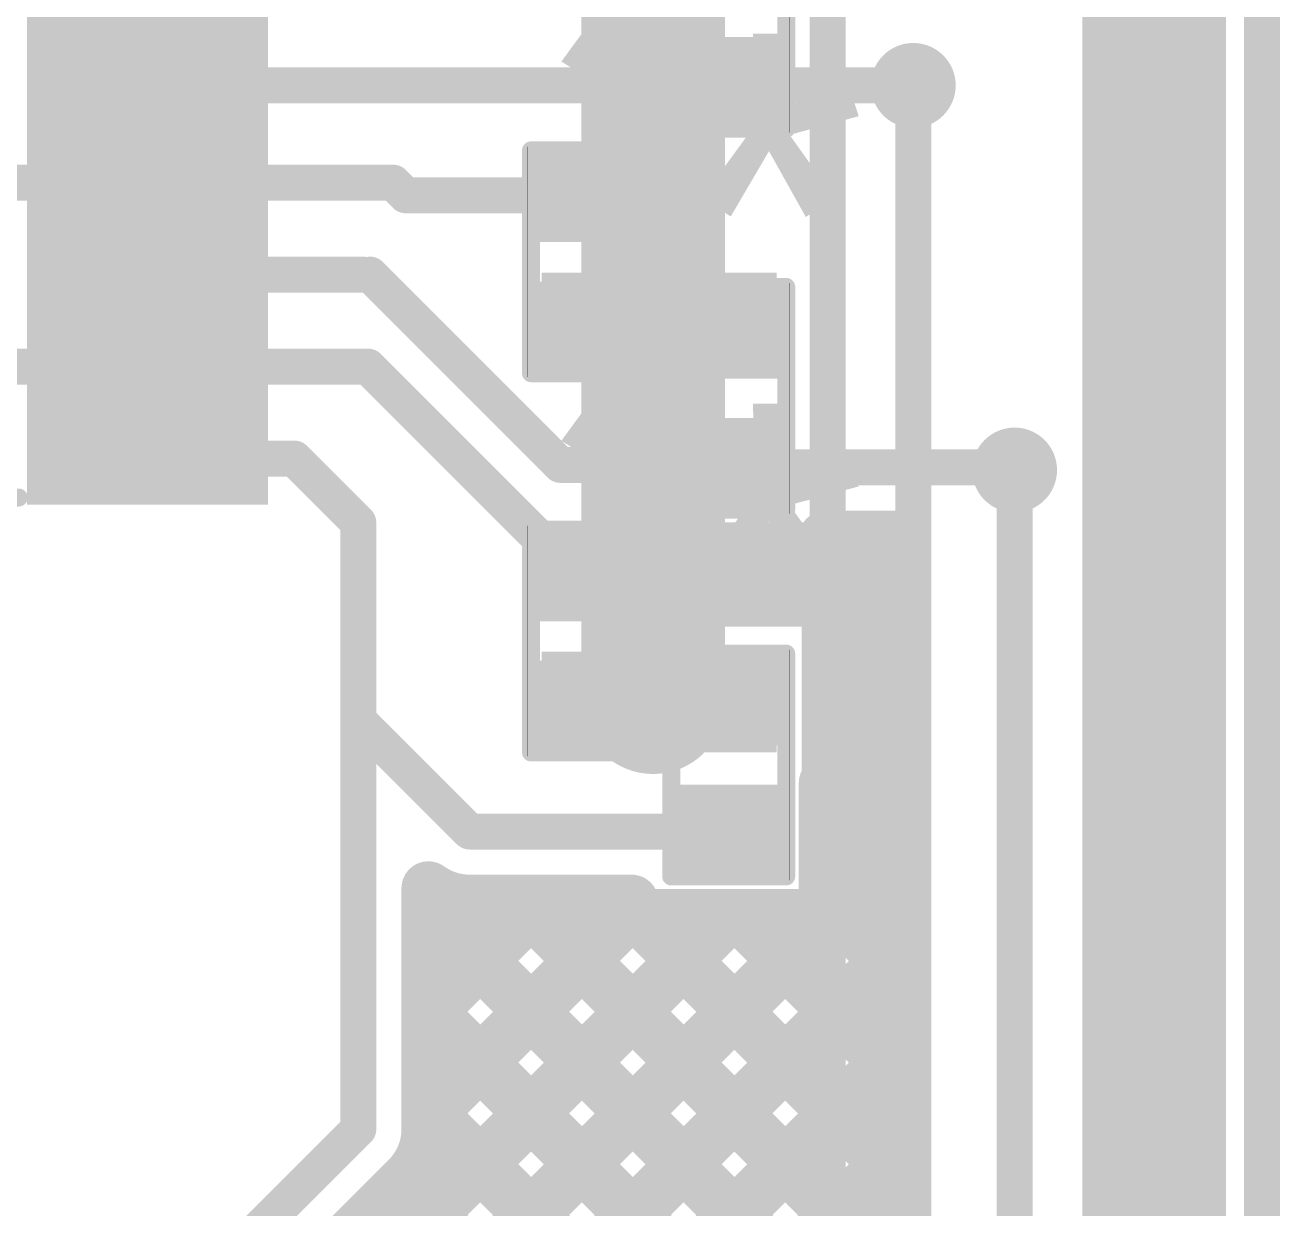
# Model space of a CAD drawing. Header units: millimetres. Extents: x -0.27 to 3.22, y -0.27 to 1.91.
# Drawn here: x 2.8709 to 3.22, y 0.2407 to 0.5698 of the extents above; entities that cross this region are included whole.
import ezdxf

# ---------------------------------------------------------------- set-up
doc = ezdxf.new("R2010")
doc.units = ezdxf.units.MM
doc.header["$MEASUREMENT"] = 0
for name, color, linetype in [('BottomLayer', 5, 'Continuous'), ('Mechanical2', 216, 'Continuous'), ('TopLayer', 1, 'Continuous'), ('TopOverlay', 2, 'Continuous'), ('TopPaste', 8, 'Continuous'), ('TopSolder', 216, 'Continuous'), ('ViaHoleLayer', 16, 'Continuous')]:
    doc.layers.add(name, color=color, linetype=linetype)
doc.styles.add('Arial', font='arial.ttf', dxfattribs={"height": 0.2})

# ---------------------------------------------------------------- blocks, each defined once
blk = doc.blocks.new('24_TSSOP_13')
at = {"layer": 'TopLayer'}
for points in [[(-0.14370075, 0.14960635), (-0.08464565, 0.14960635), (-0.08464565, 0.13188985), (-0.14370075, 0.13188985)], [(0.08464565, 0.14960635), (0.14370075, 0.14960635), (0.14370075, 0.13188985), (0.08464565, 0.13188985)], [(-0.14370075, 0.12401575), (-0.08464565, 0.12401575), (-0.08464565, 0.10629925), (-0.14370075, 0.10629925)], [(0.08464565, 0.12401575), (0.14370075, 0.12401575), (0.14370075, 0.10629925), (0.08464565, 0.10629925)], [(-0.14370075, 0.09842525), (-0.08464565, 0.09842525), (-0.08464565, 0.08070875), (-0.14370075, 0.08070875)], [(0.08464565, 0.09842525), (0.14370075, 0.09842525), (0.14370075, 0.08070875), (0.08464565, 0.08070875)], [(-0.14370075, 0.07283465), (-0.08464565, 0.07283465), (-0.08464565, 0.05511815), (-0.14370075, 0.05511815)], [(0.08464565, 0.07283465), (0.14370075, 0.07283465), (0.14370075, 0.05511815), (0.08464565, 0.05511815)], [(-0.14370075, 0.04724415), (-0.08464565, 0.04724415), (-0.08464565, 0.02952765), (-0.14370075, 0.02952765)], [(0.08464565, 0.04724415), (0.14370075, 0.04724415), (0.14370075, 0.02952765), (0.08464565, 0.02952765)], [(-0.14370075, 0.02165355), (-0.08464565, 0.02165355), (-0.08464565, 0.00393705), (-0.14370075, 0.00393705)], [(0.08464565, 0.02165355), (0.14370075, 0.02165355), (0.14370075, 0.00393705), (0.08464565, 0.00393705)], [(-0.14370075, -0.00393695), (-0.08464565, -0.00393695), (-0.08464565, -0.02165345), (-0.14370075, -0.02165345)], [(0.08464565, -0.00393695), (0.14370075, -0.00393695), (0.14370075, -0.02165345), (0.08464565, -0.02165345)], [(-0.14370075, -0.02952755), (-0.08464565, -0.02952755), (-0.08464565, -0.04724405), (-0.14370075, -0.04724405)], [(0.08464565, -0.02952755), (0.14370075, -0.02952755), (0.14370075, -0.04724405), (0.08464565, -0.04724405)], [(-0.14370075, -0.05511805), (-0.08464565, -0.05511805), (-0.08464565, -0.07283455), (-0.14370075, -0.07283455)], [(0.08464565, -0.05511805), (0.14370075, -0.05511805), (0.14370075, -0.07283455), (0.08464565, -0.07283455)], [(-0.14370075, -0.08070865), (-0.08464565, -0.08070865), (-0.08464565, -0.09842515), (-0.14370075, -0.09842515)], [(0.08464565, -0.08070865), (0.14370075, -0.08070865), (0.14370075, -0.09842515), (0.08464565, -0.09842515)], [(-0.14370075, -0.10629915), (-0.08464565, -0.10629915), (-0.08464565, -0.12401565), (-0.14370075, -0.12401565)], [(0.08464565, -0.10629915), (0.14370075, -0.10629915), (0.14370075, -0.12401565), (0.08464565, -0.12401565)], [(-0.14370075, -0.13188975), (-0.08464565, -0.13188975), (-0.08464565, -0.14960625), (-0.14370075, -0.14960625)], [(0.08464565, -0.13188975), (0.14370075, -0.13188975), (0.14370075, -0.14960625), (0.08464565, -0.14960625)]]:
    blk.add_hatch(color=1, dxfattribs=at).paths.add_polyline_path(points)
at = {"layer": 'TopPaste'}
for points in [[(-0.14370075, 0.14960635), (-0.08464565, 0.14960635), (-0.08464565, 0.13188985), (-0.14370075, 0.13188985)], [(0.08464565, 0.14960635), (0.14370075, 0.14960635), (0.14370075, 0.13188985), (0.08464565, 0.13188985)], [(-0.14370075, 0.12401575), (-0.08464565, 0.12401575), (-0.08464565, 0.10629925), (-0.14370075, 0.10629925)], [(0.08464565, 0.12401575), (0.14370075, 0.12401575), (0.14370075, 0.10629925), (0.08464565, 0.10629925)], [(-0.14370075, 0.09842525), (-0.08464565, 0.09842525), (-0.08464565, 0.08070875), (-0.14370075, 0.08070875)], [(0.08464565, 0.09842525), (0.14370075, 0.09842525), (0.14370075, 0.08070875), (0.08464565, 0.08070875)], [(-0.14370075, 0.07283465), (-0.08464565, 0.07283465), (-0.08464565, 0.05511815), (-0.14370075, 0.05511815)], [(0.08464565, 0.07283465), (0.14370075, 0.07283465), (0.14370075, 0.05511815), (0.08464565, 0.05511815)], [(-0.14370075, 0.04724415), (-0.08464565, 0.04724415), (-0.08464565, 0.02952765), (-0.14370075, 0.02952765)], [(0.08464565, 0.04724415), (0.14370075, 0.04724415), (0.14370075, 0.02952765), (0.08464565, 0.02952765)], [(-0.14370075, 0.02165355), (-0.08464565, 0.02165355), (-0.08464565, 0.00393705), (-0.14370075, 0.00393705)], [(0.08464565, 0.02165355), (0.14370075, 0.02165355), (0.14370075, 0.00393705), (0.08464565, 0.00393705)], [(-0.14370075, -0.00393695), (-0.08464565, -0.00393695), (-0.08464565, -0.02165345), (-0.14370075, -0.02165345)], [(0.08464565, -0.00393695), (0.14370075, -0.00393695), (0.14370075, -0.02165345), (0.08464565, -0.02165345)], [(-0.14370075, -0.02952755), (-0.08464565, -0.02952755), (-0.08464565, -0.04724405), (-0.14370075, -0.04724405)], [(0.08464565, -0.02952755), (0.14370075, -0.02952755), (0.14370075, -0.04724405), (0.08464565, -0.04724405)], [(-0.14370075, -0.05511805), (-0.08464565, -0.05511805), (-0.08464565, -0.07283455), (-0.14370075, -0.07283455)], [(0.08464565, -0.05511805), (0.14370075, -0.05511805), (0.14370075, -0.07283455), (0.08464565, -0.07283455)], [(-0.14370075, -0.08070865), (-0.08464565, -0.08070865), (-0.08464565, -0.09842515), (-0.14370075, -0.09842515)], [(0.08464565, -0.08070865), (0.14370075, -0.08070865), (0.14370075, -0.09842515), (0.08464565, -0.09842515)], [(-0.14370075, -0.10629915), (-0.08464565, -0.10629915), (-0.08464565, -0.12401565), (-0.14370075, -0.12401565)], [(0.08464565, -0.10629915), (0.14370075, -0.10629915), (0.14370075, -0.12401565), (0.08464565, -0.12401565)], [(-0.14370075, -0.13188975), (-0.08464565, -0.13188975), (-0.08464565, -0.14960625), (-0.14370075, -0.14960625)], [(0.08464565, -0.13188975), (0.14370075, -0.13188975), (0.14370075, -0.14960625), (0.08464565, -0.14960625)]]:
    blk.add_hatch(color=8, dxfattribs=at).paths.add_polyline_path(points)
at = {"layer": 'TopSolder'}
for points in [[(-0.14770075, 0.15360635), (-0.08064565, 0.15360635), (-0.08064565, 0.12788985), (-0.14770075, 0.12788985)], [(0.08064565, 0.15360635), (0.14770075, 0.15360635), (0.14770075, 0.12788985), (0.08064565, 0.12788985)], [(-0.14770075, 0.12801575), (-0.08064565, 0.12801575), (-0.08064565, 0.10229925), (-0.14770075, 0.10229925)], [(0.08064565, 0.12801575), (0.14770075, 0.12801575), (0.14770075, 0.10229925), (0.08064565, 0.10229925)], [(-0.14770075, 0.10242525), (-0.08064565, 0.10242525), (-0.08064565, 0.07670875), (-0.14770075, 0.07670875)], [(0.08064565, 0.10242525), (0.14770075, 0.10242525), (0.14770075, 0.07670875), (0.08064565, 0.07670875)], [(-0.14770075, 0.07683465), (-0.08064565, 0.07683465), (-0.08064565, 0.05111815), (-0.14770075, 0.05111815)], [(0.08064565, 0.07683465), (0.14770075, 0.07683465), (0.14770075, 0.05111815), (0.08064565, 0.05111815)], [(-0.14770075, 0.05124415), (-0.08064565, 0.05124415), (-0.08064565, 0.02552765), (-0.14770075, 0.02552765)], [(0.08064565, 0.05124415), (0.14770075, 0.05124415), (0.14770075, 0.02552765), (0.08064565, 0.02552765)], [(-0.14770075, 0.02565355), (-0.08064565, 0.02565355), (-0.08064565, -6.295e-05), (-0.14770075, -6.295e-05)], [(0.08064565, 0.02565355), (0.14770075, 0.02565355), (0.14770075, -6.295e-05), (0.08064565, -6.295e-05)], [(-0.14770075, 6.305e-05), (-0.08064565, 6.305e-05), (-0.08064565, -0.02565345), (-0.14770075, -0.02565345)], [(0.08064565, 6.305e-05), (0.14770075, 6.305e-05), (0.14770075, -0.02565345), (0.08064565, -0.02565345)], [(-0.14770075, -0.02552755), (-0.08064565, -0.02552755), (-0.08064565, -0.05124405), (-0.14770075, -0.05124405)], [(0.08064565, -0.02552755), (0.14770075, -0.02552755), (0.14770075, -0.05124405), (0.08064565, -0.05124405)], [(-0.14770075, -0.05111805), (-0.08064565, -0.05111805), (-0.08064565, -0.07683455), (-0.14770075, -0.07683455)], [(0.08064565, -0.05111805), (0.14770075, -0.05111805), (0.14770075, -0.07683455), (0.08064565, -0.07683455)], [(-0.14770075, -0.07670865), (-0.08064565, -0.07670865), (-0.08064565, -0.10242515), (-0.14770075, -0.10242515)], [(0.08064565, -0.07670865), (0.14770075, -0.07670865), (0.14770075, -0.10242515), (0.08064565, -0.10242515)], [(-0.14770075, -0.10229915), (-0.08064565, -0.10229915), (-0.08064565, -0.12801565), (-0.14770075, -0.12801565)], [(0.08064565, -0.10229915), (0.14770075, -0.10229915), (0.14770075, -0.12801565), (0.08064565, -0.12801565)], [(-0.14770075, -0.12788975), (-0.08064565, -0.12788975), (-0.08064565, -0.15360625), (-0.14770075, -0.15360625)], [(0.08064565, -0.12788975), (0.14770075, -0.12788975), (0.14770075, -0.15360625), (0.08064565, -0.15360625)]]:
    blk.add_hatch(color=216, dxfattribs=at).paths.add_polyline_path(points)
at = {"layer": 'TopOverlay'}
for points, const_width in [([(-0.145, 0.155, 1), (-0.155, 0.155, 1)], 0.005), ([(-0.15625, 0.155, 1), (-0.15375, 0.155, 1)], 0.0025), ([(-0.14625, 0.155, 1), (-0.14375, 0.155, 1)], 0.0025), ([(-0.078738, 0.155232, 1), (-0.076238, 0.155232, 1)], 0.0025), ([(0.076262, 0.155232, 1), (0.078762, 0.155232, 1)], 0.0025), ([(-0.0779372, -0.1515776, 1), (-0.0754372, -0.1515776, 1)], 0.0025), ([(0.0770628, -0.1515776, 1), (0.0795628, -0.1515776, 1)], 0.0025)]:
    blk.add_lwpolyline(points, format="xyb", close=True, dxfattribs=dict(at, const_width=const_width))
at = {"layer": 'TopOverlay', "const_width": 0.005}
for points in [[(-0.077488, 0.155232), (0.077512, 0.155232)], [(-0.0766872, -0.1515776), (0.0783128, -0.1515776)]]:
    blk.add_lwpolyline(points, dxfattribs=at)
blk = doc.blocks.new('R__0402_29')
at = {"layer": 'TopLayer'}
for points in [[(-0.0275, -0.0125), (-0.0275, 0.0125), (-0.009499999999999998, 0.0125), (-0.009500000000000001, -0.0125)], [(0.009499999999999998, -0.0125), (0.009500000000000001, 0.0125), (0.0275, 0.0125), (0.0275, -0.0125)]]:
    blk.add_hatch(color=1, dxfattribs=at).paths.add_polyline_path(points)
at = {"layer": 'TopPaste'}
for points in [[(-0.0275, -0.0125), (-0.0275, 0.0125), (-0.009499999999999998, 0.0125), (-0.009500000000000001, -0.0125)], [(0.009499999999999998, -0.0125), (0.009500000000000001, 0.0125), (0.0275, 0.0125), (0.0275, -0.0125)]]:
    blk.add_hatch(color=8, dxfattribs=at).paths.add_polyline_path(points)
at = {"layer": 'TopSolder'}
for points in [[(-0.0315, -0.0165), (-0.0315, 0.0165), (-0.005499999999999999, 0.0165), (-0.005500000000000001, -0.0165)], [(0.005499999999999999, -0.0165), (0.005500000000000001, 0.0165), (0.0315, 0.0165), (0.0315, -0.0165)]]:
    blk.add_hatch(color=216, dxfattribs=at).paths.add_polyline_path(points)
at = {"layer": 'TopOverlay'}
for points, const_width in [([(-0.031, 0.016), (-0.031, -0.016)], 0.005), ([(-0.031, 0.016), (0.031, 0.016)], 0.005), ([(0.031, 0.016), (0.031, -0.016)], 0.005), ([(-0.031, -0.016), (0.031, -0.016)], 0.005), ([(-0.032, -0.017), (0.032, -0.017)], 0.000127)]:
    blk.add_lwpolyline(points, dxfattribs=dict(at, const_width=const_width))
for points, const_width in [([(-0.03225, 0.016, 1), (-0.02975, 0.016, 1)], 0.0025), ([(-0.03225, 0.016, 1), (-0.02975, 0.016, 1)], 0.0025), ([(0.02975, 0.016, 1), (0.03225, 0.016, 1)], 0.0025), ([(0.02975, 0.016, 1), (0.03225, 0.016, 1)], 0.0025), ([(-0.03225, -0.016, 1), (-0.02975, -0.016, 1)], 0.0025), ([(-0.03225, -0.016, 1), (-0.02975, -0.016, 1)], 0.0025), ([(0.02975, -0.016, 1), (0.03225, -0.016, 1)], 0.0025), ([(0.02975, -0.016, 1), (0.03225, -0.016, 1)], 0.0025), ([(-0.0320317, -0.017, 1), (-0.0319683, -0.017, 1)], 6.35e-05), ([(0.0319683, -0.017, 1), (0.0320317, -0.017, 1)], 6.35e-05)]:
    blk.add_lwpolyline(points, format="xyb", close=True, dxfattribs=dict(at, const_width=const_width))
blk = doc.blocks.new('R__0402_30')
at = {"layer": 'TopLayer'}
for points in [[(-0.0275, -0.0125), (-0.0275, 0.0125), (-0.009500000000000003, 0.0125), (-0.009499999999999996, -0.0125)], [(0.009500000000000003, -0.0125), (0.009499999999999996, 0.0125), (0.0275, 0.0125), (0.0275, -0.0125)]]:
    blk.add_hatch(color=1, dxfattribs=at).paths.add_polyline_path(points)
at = {"layer": 'TopPaste'}
for points in [[(-0.0275, -0.0125), (-0.0275, 0.0125), (-0.009500000000000003, 0.0125), (-0.009499999999999996, -0.0125)], [(0.009500000000000003, -0.0125), (0.009499999999999996, 0.0125), (0.0275, 0.0125), (0.0275, -0.0125)]]:
    blk.add_hatch(color=8, dxfattribs=at).paths.add_polyline_path(points)
at = {"layer": 'TopSolder'}
for points in [[(-0.0315, -0.0165), (-0.0315, 0.0165), (-0.005500000000000003, 0.0165), (-0.005499999999999997, -0.0165)], [(0.005500000000000003, -0.0165), (0.005499999999999997, 0.0165), (0.0315, 0.0165), (0.0315, -0.0165)]]:
    blk.add_hatch(color=216, dxfattribs=at).paths.add_polyline_path(points)
at = {"layer": 'TopOverlay'}
for points, const_width in [([(-0.031, -0.016), (-0.031, 0.016)], 0.005), ([(0.031, 0.016), (-0.031, 0.016)], 0.005), ([(0.031, -0.016), (0.031, 0.016)], 0.005), ([(0.031, -0.016), (-0.031, -0.016)], 0.005), ([(0.032, -0.017), (-0.032, -0.017)], 0.000127)]:
    blk.add_lwpolyline(points, dxfattribs=dict(at, const_width=const_width))
for points, const_width in [([(-0.03225, 0.016, 1), (-0.02975, 0.016, 1)], 0.0025), ([(-0.03225, 0.016, 1), (-0.02975, 0.016, 1)], 0.0025), ([(0.02975, 0.016, 1), (0.03225, 0.016, 1)], 0.0025), ([(0.02975, 0.016, 1), (0.03225, 0.016, 1)], 0.0025), ([(-0.03225, -0.016, 1), (-0.02975, -0.016, 1)], 0.0025), ([(-0.03225, -0.016, 1), (-0.02975, -0.016, 1)], 0.0025), ([(0.02975, -0.016, 1), (0.03225, -0.016, 1)], 0.0025), ([(0.02975, -0.016, 1), (0.03225, -0.016, 1)], 0.0025), ([(-0.0320317, -0.017, 1), (-0.0319683, -0.017, 1)], 6.35e-05), ([(0.0319683, -0.017, 1), (0.0320317, -0.017, 1)], 6.35e-05)]:
    blk.add_lwpolyline(points, format="xyb", close=True, dxfattribs=dict(at, const_width=const_width))
blk = doc.blocks.new('R__0402_31')
at = {"layer": 'TopLayer'}
for points in [[(-0.0275, -0.0125), (-0.0275, 0.0125), (-0.009499999999999998, 0.0125), (-0.009500000000000001, -0.0125)], [(0.009499999999999998, -0.0125), (0.009500000000000001, 0.0125), (0.0275, 0.0125), (0.0275, -0.0125)]]:
    blk.add_hatch(color=1, dxfattribs=at).paths.add_polyline_path(points)
at = {"layer": 'TopPaste'}
for points in [[(-0.0275, -0.0125), (-0.0275, 0.0125), (-0.009499999999999998, 0.0125), (-0.009500000000000001, -0.0125)], [(0.009499999999999998, -0.0125), (0.009500000000000001, 0.0125), (0.0275, 0.0125), (0.0275, -0.0125)]]:
    blk.add_hatch(color=8, dxfattribs=at).paths.add_polyline_path(points)
at = {"layer": 'TopSolder'}
for points in [[(-0.0315, -0.0165), (-0.0315, 0.0165), (-0.005499999999999999, 0.0165), (-0.005500000000000001, -0.0165)], [(0.005499999999999999, -0.0165), (0.005500000000000001, 0.0165), (0.0315, 0.0165), (0.0315, -0.0165)]]:
    blk.add_hatch(color=216, dxfattribs=at).paths.add_polyline_path(points)
at = {"layer": 'TopOverlay'}
for points, const_width in [([(-0.031, 0.016), (-0.031, -0.016)], 0.005), ([(-0.031, 0.016), (0.031, 0.016)], 0.005), ([(0.031, 0.016), (0.031, -0.016)], 0.005), ([(-0.031, -0.016), (0.031, -0.016)], 0.005), ([(-0.032, -0.017), (0.032, -0.017)], 0.000127)]:
    blk.add_lwpolyline(points, dxfattribs=dict(at, const_width=const_width))
for points, const_width in [([(-0.03225, 0.016, 1), (-0.02975, 0.016, 1)], 0.0025), ([(-0.03225, 0.016, 1), (-0.02975, 0.016, 1)], 0.0025), ([(0.02975, 0.016, 1), (0.03225, 0.016, 1)], 0.0025), ([(0.02975, 0.016, 1), (0.03225, 0.016, 1)], 0.0025), ([(-0.03225, -0.016, 1), (-0.02975, -0.016, 1)], 0.0025), ([(-0.03225, -0.016, 1), (-0.02975, -0.016, 1)], 0.0025), ([(0.02975, -0.016, 1), (0.03225, -0.016, 1)], 0.0025), ([(0.02975, -0.016, 1), (0.03225, -0.016, 1)], 0.0025), ([(-0.0320317, -0.017, 1), (-0.0319683, -0.017, 1)], 6.35e-05), ([(0.0319683, -0.017, 1), (0.0320317, -0.017, 1)], 6.35e-05)]:
    blk.add_lwpolyline(points, format="xyb", close=True, dxfattribs=dict(at, const_width=const_width))
blk = doc.blocks.new('R__0402_32')
at = {"layer": 'TopLayer'}
for points in [[(-0.0275, -0.0125), (-0.0275, 0.0125), (-0.009500000000000003, 0.0125), (-0.009499999999999996, -0.0125)], [(0.009500000000000003, -0.0125), (0.009499999999999996, 0.0125), (0.0275, 0.0125), (0.0275, -0.0125)]]:
    blk.add_hatch(color=1, dxfattribs=at).paths.add_polyline_path(points)
at = {"layer": 'TopPaste'}
for points in [[(-0.0275, -0.0125), (-0.0275, 0.0125), (-0.009500000000000003, 0.0125), (-0.009499999999999996, -0.0125)], [(0.009500000000000003, -0.0125), (0.009499999999999996, 0.0125), (0.0275, 0.0125), (0.0275, -0.0125)]]:
    blk.add_hatch(color=8, dxfattribs=at).paths.add_polyline_path(points)
at = {"layer": 'TopSolder'}
for points in [[(-0.0315, -0.0165), (-0.0315, 0.0165), (-0.005500000000000003, 0.0165), (-0.005499999999999997, -0.0165)], [(0.005500000000000003, -0.0165), (0.005499999999999997, 0.0165), (0.0315, 0.0165), (0.0315, -0.0165)]]:
    blk.add_hatch(color=216, dxfattribs=at).paths.add_polyline_path(points)
at = {"layer": 'TopOverlay'}
for points, const_width in [([(0.031, 0.016), (-0.031, 0.016)], 0.005), ([(-0.031, -0.016), (-0.031, 0.016)], 0.005), ([(0.031, -0.016), (0.031, 0.016)], 0.005), ([(0.031, -0.016), (-0.031, -0.016)], 0.005), ([(0.032, -0.017), (-0.032, -0.017)], 0.000127)]:
    blk.add_lwpolyline(points, dxfattribs=dict(at, const_width=const_width))
for points, const_width in [([(-0.03225, 0.016, 1), (-0.02975, 0.016, 1)], 0.0025), ([(-0.03225, 0.016, 1), (-0.02975, 0.016, 1)], 0.0025), ([(0.02975, 0.016, 1), (0.03225, 0.016, 1)], 0.0025), ([(0.02975, 0.016, 1), (0.03225, 0.016, 1)], 0.0025), ([(-0.03225, -0.016, 1), (-0.02975, -0.016, 1)], 0.0025), ([(-0.03225, -0.016, 1), (-0.02975, -0.016, 1)], 0.0025), ([(0.02975, -0.016, 1), (0.03225, -0.016, 1)], 0.0025), ([(0.02975, -0.016, 1), (0.03225, -0.016, 1)], 0.0025), ([(-0.0320317, -0.017, 1), (-0.0319683, -0.017, 1)], 6.35e-05), ([(0.0319683, -0.017, 1), (0.0320317, -0.017, 1)], 6.35e-05)]:
    blk.add_lwpolyline(points, format="xyb", close=True, dxfattribs=dict(at, const_width=const_width))
blk = doc.blocks.new('R__0402_33')
at = {"layer": 'TopLayer'}
for points in [[(-0.0275, -0.0125), (-0.0275, 0.0125), (-0.009499999999999998, 0.0125), (-0.009500000000000001, -0.0125)], [(0.009499999999999998, -0.0125), (0.009500000000000001, 0.0125), (0.0275, 0.0125), (0.0275, -0.0125)]]:
    blk.add_hatch(color=1, dxfattribs=at).paths.add_polyline_path(points)
at = {"layer": 'TopPaste'}
for points in [[(-0.0275, -0.0125), (-0.0275, 0.0125), (-0.009499999999999998, 0.0125), (-0.009500000000000001, -0.0125)], [(0.009499999999999998, -0.0125), (0.009500000000000001, 0.0125), (0.0275, 0.0125), (0.0275, -0.0125)]]:
    blk.add_hatch(color=8, dxfattribs=at).paths.add_polyline_path(points)
at = {"layer": 'TopSolder'}
for points in [[(-0.0315, -0.0165), (-0.0315, 0.0165), (-0.005499999999999999, 0.0165), (-0.005500000000000001, -0.0165)], [(0.005499999999999999, -0.0165), (0.005500000000000001, 0.0165), (0.0315, 0.0165), (0.0315, -0.0165)]]:
    blk.add_hatch(color=216, dxfattribs=at).paths.add_polyline_path(points)
at = {"layer": 'TopOverlay'}
for points, const_width in [([(-0.031, 0.016), (-0.031, -0.016)], 0.005), ([(-0.031, 0.016), (0.031, 0.016)], 0.005), ([(0.031, 0.016), (0.031, -0.016)], 0.005), ([(-0.031, -0.016), (0.031, -0.016)], 0.005), ([(-0.032, -0.017), (0.032, -0.017)], 0.000127)]:
    blk.add_lwpolyline(points, dxfattribs=dict(at, const_width=const_width))
for points, const_width in [([(-0.03225, 0.016, 1), (-0.02975, 0.016, 1)], 0.0025), ([(-0.03225, 0.016, 1), (-0.02975, 0.016, 1)], 0.0025), ([(0.02975, 0.016, 1), (0.03225, 0.016, 1)], 0.0025), ([(0.02975, 0.016, 1), (0.03225, 0.016, 1)], 0.0025), ([(-0.03225, -0.016, 1), (-0.02975, -0.016, 1)], 0.0025), ([(-0.03225, -0.016, 1), (-0.02975, -0.016, 1)], 0.0025), ([(0.02975, -0.016, 1), (0.03225, -0.016, 1)], 0.0025), ([(0.02975, -0.016, 1), (0.03225, -0.016, 1)], 0.0025), ([(-0.0320317, -0.017, 1), (-0.0319683, -0.017, 1)], 6.35e-05), ([(0.0319683, -0.017, 1), (0.0320317, -0.017, 1)], 6.35e-05)]:
    blk.add_lwpolyline(points, format="xyb", close=True, dxfattribs=dict(at, const_width=const_width))

msp = doc.modelspace()

# ---------------------------------------------------------------- hatches: boundary and pattern name
at = {"layer": 'BottomLayer'}
h = msp.add_hatch(color=5, dxfattribs=at)
edge = h.paths.add_edge_path()
edge.add_arc((3.118, 0.553), 0.011811, 0, 360)
h = msp.add_hatch(color=5, dxfattribs=at)
edge = h.paths.add_edge_path()
edge.add_arc((3.0456536, 0.4869331), 0.011811, 0, 360)
h = msp.add_hatch(color=5, dxfattribs=at)
edge = h.paths.add_edge_path()
edge.add_arc((3.146189, 0.446), 0.011811, 0, 360)
h = msp.add_hatch(color=5, dxfattribs=at)
edge = h.paths.add_edge_path()
edge.add_arc((3.0456536, 0.3814331), 0.011811, 0, 360)
at = {"layer": 'TopLayer'}
h = msp.add_hatch(color=1, dxfattribs=at)
edge = h.paths.add_edge_path()
edge.add_arc((3.118, 0.553), 0.011811, 0, 360)
for points in [[(3.0146536, 0.4729331), (3.08, 0.4729331), (3.08, 0.5009331), (3.0146536, 0.5009331)], [(3.0146536, 0.3674331), (3.08, 0.3674331), (3.08, 0.3954331), (3.0146536, 0.3954331)]]:
    msp.add_hatch(color=1, dxfattribs=at).paths.add_polyline_path(points)
h = msp.add_hatch(color=1, dxfattribs=at)
edge = h.paths.add_edge_path()
edge.add_arc((3.0456536, 0.4869331), 0.011811, 0, 360)
h = msp.add_hatch(color=1, dxfattribs=at)
edge = h.paths.add_edge_path()
edge.add_arc((3.146189, 0.446), 0.011811, 0, 360)
h = msp.add_hatch(color=1, dxfattribs=at)
edge = h.paths.add_edge_path()
edge.add_arc((3.0456536, 0.3814331), 0.011811, 0, 360)
at = {"layer": 'ViaHoleLayer'}
h = msp.add_hatch(color=16, dxfattribs=at)
edge = h.paths.add_edge_path()
edge.add_arc((3.118, 0.553), 0.0059055, 0, 360)
h = msp.add_hatch(color=16, dxfattribs=at)
edge = h.paths.add_edge_path()
edge.add_arc((3.0456536, 0.4869331), 0.0059055, 0, 360)
h = msp.add_hatch(color=16, dxfattribs=at)
edge = h.paths.add_edge_path()
edge.add_arc((3.146189, 0.446), 0.0059055, 0, 360)
h = msp.add_hatch(color=16, dxfattribs=at)
edge = h.paths.add_edge_path()
edge.add_arc((3.0456536, 0.3814331), 0.0059055, 0, 360)

# ---------------------------------------------------------------- linework, layer by layer
at = {"layer": 'BottomLayer'}
for points, const_width in [([(3.185, 0.146), (3.185, 0.777468)], 0.04), ([(3.094189, 0.1542722), (3.094189, 0.6588751)], 0.01), ([(3.0456536, 0.4869331), (3.0456536, 0.5929331)], 0.04), ([(3.118, 0.1540416), (3.118, 0.553)], 0.01), ([(3.0456536, 0.3814331), (3.0456536, 0.4869331)], 0.04), ([(3.146189, 0.2698734), (3.146189, 0.446)], 0.01), ([(3.146189, 0.2698734), (3.1461891, 0.2698733)], 0.01), ([(3.1461891, 0.1581891), (3.1461891, 0.2698733)], 0.01)]:
    msp.add_lwpolyline(points, dxfattribs=dict(at, const_width=const_width))
for points, const_width in [([(3.1155, 0.553, 1), (3.1205, 0.553, 1)], 0.005), ([(3.0356536, 0.4869331, 1), (3.0556536, 0.4869331, 1)], 0.02), ([(3.0356536, 0.4869331, 1), (3.0556536, 0.4869331, 1)], 0.02), ([(3.143689, 0.446, 1), (3.148689, 0.446, 1)], 0.005), ([(3.0356536, 0.3814331, 1), (3.0556536, 0.3814331, 1)], 0.02), ([(3.143689, 0.2698734, 1), (3.148689, 0.2698734, 1)], 0.005), ([(3.143689, 0.2698734, 1), (3.148689, 0.2698734, 1)], 0.005), ([(3.1436891, 0.2698733, 1), (3.1486891, 0.2698733, 1)], 0.005), ([(3.1436891, 0.2698733, 1), (3.1486891, 0.2698733, 1)], 0.005)]:
    msp.add_lwpolyline(points, format="xyb", close=True, dxfattribs=dict(at, const_width=const_width))
at = {"layer": 'Mechanical2', "const_width": 0.01}
msp.add_lwpolyline([(3.2149999, 1.9040003), (3.2150001, -0.087)], dxfattribs=at)
at = {"layer": 'TopLayer'}
for points, const_width in [([(2.905, 0.5515473), (2.9064527, 0.553)], 0.01), ([(2.9064527, 0.553), (3.0662205, 0.553)], 0.01), ([(3.0662205, 0.553), (3.0666536, 0.5534331)], 0.01), ([(3.0666536, 0.5534331), (3.0680867, 0.552)], 0.01), ([(3.0680867, 0.552), (3.0690867, 0.553)], 0.01), ([(3.0690867, 0.553), (3.0700867, 0.552)], 0.01), ([(3.0700867, 0.553), (3.118, 0.553)], 0.01), ([(2.8539568, 0.5259568), (2.905, 0.5259568)], 0.01), ([(2.905, 0.5259568), (2.9733031, 0.5259568)], 0.01), ([(2.9733031, 0.5259568), (2.9768268, 0.5224331)], 0.01), ([(2.9768268, 0.5224331), (3.0276536, 0.5224331)], 0.01), ([(2.905, 0.5003662), (2.9648937, 0.5003662)], 0.01), ([(2.9668937, 0.5003662), (3.0198268, 0.4474331)], 0.01), ([(2.8587757, 0.4747757), (2.905, 0.4747757)], 0.01), ([(2.905, 0.4747757), (2.966311, 0.4747757)], 0.01), ([(2.966311, 0.4747757), (3.0241536, 0.4169331)], 0.01), ([(2.905, 0.4491851), (2.9458162, 0.4491851)], 0.01), ([(2.9458162, 0.4491851), (2.9636137, 0.4313876)], 0.01), ([(3.0198268, 0.4474331), (3.0666536, 0.4474331)], 0.01), ([(3.066938, 0.4471487), (3.0673701, 0.4467166)], 0.01), ([(3.0673701, 0.4467166), (3.1454724, 0.4467166)], 0.01), ([(3.1454724, 0.4467166), (3.146189, 0.446)], 0.01), ([(2.9636137, 0.3763863), (2.9636137, 0.4313876)], 0.01), ([(3.0936536, 0.4272166), (3.114, 0.4272166)], 0.015), ([(3.0936536, 0.4239331), (3.0936536, 0.4272166)], 0.015), ([(3.0945, 0.4064049), (3.114, 0.4259049)], 0.015), ([(3.1060248, 0.4272166), (3.114, 0.4192414)], 0.015), ([(3.114, 0.1715), (3.114, 0.4272166)], 0.015), ([(3.0546536, 0.4239331), (3.0936536, 0.4239331)], 0.015), ([(3.0546536, 0.4099331), (3.0546536, 0.4239331)], 0.015), ([(3.0546536, 0.4220192), (3.0667397, 0.4099331)], 0.015), ([(3.0697439, 0.4099331), (3.0837439, 0.4239331)], 0.015), ([(3.081024, 0.4239331), (3.114, 0.3909571)], 0.015), ([(3.0241536, 0.4169331), (3.0276536, 0.4169331)], 0.01), ([(3.0546536, 0.4099331), (3.0945, 0.4099331)], 0.015), ([(3.0945, 0.3529331), (3.0945, 0.4099331)], 0.015), ([(3.0945, 0.3781206), (3.114, 0.3976206)], 0.015), ([(3.0945, 0.3821728), (3.114, 0.3626728)], 0.015), ([(2.9636137, 0.2626137), (2.9636137, 0.3763863)], 0.01), ([(2.9636137, 0.3763863), (2.9945669, 0.3454331)], 0.01), ([(3.0936536, 0.3489899), (3.114, 0.3693363)], 0.015), ([(3.0936536, 0.3529331), (3.0936536, 0.3589331)], 0.015), ([(3.0936536, 0.3219331), (3.0936536, 0.3529331)], 0.015), ([(3.0945, 0.3538885), (3.114, 0.3343885)], 0.015), ([(2.9945669, 0.3454331), (3.0666536, 0.3454331)], 0.01), ([(2.963448, 0.1905), (3.114, 0.341052)], 0.015), ([(2.9831137, 0.2626137), (2.9831137, 0.329651)], 0.015), ([(2.9831137, 0.3233029), (2.9871922, 0.3273814)], 0.015), ([(2.9831137, 0.2950186), (3.0140282, 0.3259331)], 0.015), ([(2.9945669, 0.3259331), (3.0396536, 0.3259331)], 0.015), ([(3.0093182, 0.3259331), (3.114, 0.2212513)], 0.015), ([(3.0396536, 0.3219331), (3.0396536, 0.3259331)], 0.015), ([(3.0936536, 0.3264506), (3.114, 0.3061042)], 0.015), ([(2.9351637, 0.1905), (3.0665968, 0.3219331)], 0.015), ([(2.9831137, 0.3238533), (3.114, 0.192967)], 0.015), ([(2.9831137, 0.2667343), (3.0396536, 0.3232742)], 0.015), ([(3.0396536, 0.3219331), (3.0936536, 0.3219331)], 0.015), ([(3.0416025, 0.3219331), (3.114, 0.2495356)], 0.015), ([(3.0698868, 0.3219331), (3.114, 0.2778199)], 0.015), ([(2.9915, 0.1902677), (3.114, 0.3127677)], 0.015), ([(2.9831137, 0.295569), (3.1071827, 0.1715)], 0.015), ([(2.9915, 0.1619834), (3.114, 0.2844834)], 0.015), ([(2.9831137, 0.2672847), (3.0847483, 0.1656501)], 0.015), ([(2.767, 0.066), (2.9636137, 0.2626137)], 0.01), ([(2.9915, 0.1336991), (3.114, 0.2561991)], 0.015), ([(2.7850772, 0.0565), (2.9774023, 0.2488251)], 0.015), ([(2.9753457, 0.2467685), (3.0705259, 0.1515882)], 0.015)]:
    msp.add_lwpolyline(points, dxfattribs=dict(at, const_width=const_width))
for points, const_width in [([(2.9025, 0.5515473, 1), (2.9075, 0.5515473, 1)], 0.005), ([(2.9039527, 0.553, 1), (2.9089527, 0.553, 1)], 0.005), ([(2.9039527, 0.553, 1), (2.9089527, 0.553, 1)], 0.005), ([(3.0637205, 0.553, 1), (3.0687205, 0.553, 1)], 0.005), ([(3.0637205, 0.553, 1), (3.0687205, 0.553, 1)], 0.005), ([(3.0641536, 0.5534331, 1), (3.0691536, 0.5534331, 1)], 0.005), ([(3.0641536, 0.5534331, 1), (3.0691536, 0.5534331, 1)], 0.005), ([(3.0655867, 0.552, 1), (3.0705867, 0.552, 1)], 0.005), ([(3.0655867, 0.552, 1), (3.0705867, 0.552, 1)], 0.005), ([(3.0665867, 0.553, 1), (3.0715867, 0.553, 1)], 0.005), ([(3.0665867, 0.553, 1), (3.0715867, 0.553, 1)], 0.005), ([(3.0675867, 0.553, 1), (3.0725867, 0.553, 1)], 0.005), ([(3.0675867, 0.552, 1), (3.0725867, 0.552, 1)], 0.005), ([(3.1155, 0.553, 1), (3.1205, 0.553, 1)], 0.005), ([(2.9025, 0.5259568, 1), (2.9075, 0.5259568, 1)], 0.005), ([(2.9025, 0.5259568, 1), (2.9075, 0.5259568, 1)], 0.005), ([(2.9708031, 0.5259568, 1), (2.9758031, 0.5259568, 1)], 0.005), ([(2.9708031, 0.5259568, 1), (2.9758031, 0.5259568, 1)], 0.005), ([(2.9743268, 0.5224331, 1), (2.9793268, 0.5224331, 1)], 0.005), ([(2.9743268, 0.5224331, 1), (2.9793268, 0.5224331, 1)], 0.005), ([(3.0251536, 0.5224331, 1), (3.0301536, 0.5224331, 1)], 0.005), ([(2.9025, 0.5003662, 1), (2.9075, 0.5003662, 1)], 0.005), ([(2.9623937, 0.5003662, 1), (2.9673937, 0.5003662, 1)], 0.005), ([(2.9643937, 0.5003662, 1), (2.9693937, 0.5003662, 1)], 0.005), ([(2.9025, 0.4747757, 1), (2.9075, 0.4747757, 1)], 0.005), ([(2.9025, 0.4747757, 1), (2.9075, 0.4747757, 1)], 0.005), ([(2.963811, 0.4747757, 1), (2.968811, 0.4747757, 1)], 0.005), ([(2.963811, 0.4747757, 1), (2.968811, 0.4747757, 1)], 0.005), ([(2.9025, 0.4491851, 1), (2.9075, 0.4491851, 1)], 0.005), ([(2.9433162, 0.4491851, 1), (2.9483162, 0.4491851, 1)], 0.005), ([(2.9433162, 0.4491851, 1), (2.9483162, 0.4491851, 1)], 0.005), ([(3.0173268, 0.4474331, 1), (3.0223268, 0.4474331, 1)], 0.005), ([(3.0173268, 0.4474331, 1), (3.0223268, 0.4474331, 1)], 0.005), ([(3.0641536, 0.4474331, 1), (3.0691536, 0.4474331, 1)], 0.005), ([(3.064438, 0.4471487, 1), (3.069438, 0.4471487, 1)], 0.005), ([(3.0648701, 0.4467166, 1), (3.0698701, 0.4467166, 1)], 0.005), ([(3.0648701, 0.4467166, 1), (3.0698701, 0.4467166, 1)], 0.005), ([(3.1429724, 0.4467166, 1), (3.1479724, 0.4467166, 1)], 0.005), ([(3.1429724, 0.4467166, 1), (3.1479724, 0.4467166, 1)], 0.005), ([(3.143689, 0.446, 1), (3.148689, 0.446, 1)], 0.005), ([(2.9611137, 0.4313876, 1), (2.9661137, 0.4313876, 1)], 0.005), ([(2.9611137, 0.4313876, 1), (2.9661137, 0.4313876, 1)], 0.005), ([(3.0899036, 0.4272166, 1), (3.0974036, 0.4272166, 1)], 0.0075), ([(3.0899036, 0.4272166, 1), (3.0974036, 0.4272166, 1)], 0.0075), ([(3.1022748, 0.4272166, 1), (3.1097748, 0.4272166, 1)], 0.0075), ([(3.11025, 0.4272166, 1), (3.11775, 0.4272166, 1)], 0.0075), ([(3.11025, 0.4272166, 1), (3.11775, 0.4272166, 1)], 0.0075), ([(3.11025, 0.4259049, 1), (3.11775, 0.4259049, 1)], 0.0075), ([(3.0509036, 0.4239331, 1), (3.0584036, 0.4239331, 1)], 0.0075), ([(3.0509036, 0.4239331, 1), (3.0584036, 0.4239331, 1)], 0.0075), ([(3.0509036, 0.4220192, 1), (3.0584036, 0.4220192, 1)], 0.0075), ([(3.077274, 0.4239331, 1), (3.084774, 0.4239331, 1)], 0.0075), ([(3.0799939, 0.4239331, 1), (3.0874939, 0.4239331, 1)], 0.0075), ([(3.0899036, 0.4239331, 1), (3.0974036, 0.4239331, 1)], 0.0075), ([(3.0899036, 0.4239331, 1), (3.0974036, 0.4239331, 1)], 0.0075), ([(3.11025, 0.4192414, 1), (3.11775, 0.4192414, 1)], 0.0075), ([(3.0216536, 0.4169331, 1), (3.0266536, 0.4169331, 1)], 0.005), ([(3.0216536, 0.4169331, 1), (3.0266536, 0.4169331, 1)], 0.005), ([(3.0251536, 0.4169331, 1), (3.0301536, 0.4169331, 1)], 0.005), ([(3.0509036, 0.4099331, 1), (3.0584036, 0.4099331, 1)], 0.0075), ([(3.0509036, 0.4099331, 1), (3.0584036, 0.4099331, 1)], 0.0075), ([(3.0629897, 0.4099331, 1), (3.0704897, 0.4099331, 1)], 0.0075), ([(3.0659939, 0.4099331, 1), (3.0734939, 0.4099331, 1)], 0.0075), ([(3.09075, 0.4099331, 1), (3.09825, 0.4099331, 1)], 0.0075), ([(3.09075, 0.4099331, 1), (3.09825, 0.4099331, 1)], 0.0075), ([(3.09075, 0.4064049, 1), (3.09825, 0.4064049, 1)], 0.0075), ([(3.11025, 0.3976206, 1), (3.11775, 0.3976206, 1)], 0.0075), ([(3.11025, 0.3909571, 1), (3.11775, 0.3909571, 1)], 0.0075), ([(3.09075, 0.3821728, 1), (3.09825, 0.3821728, 1)], 0.0075), ([(3.09075, 0.3781206, 1), (3.09825, 0.3781206, 1)], 0.0075), ([(2.9611137, 0.3763863, 1), (2.9661137, 0.3763863, 1)], 0.005), ([(2.9611137, 0.3763863, 1), (2.9661137, 0.3763863, 1)], 0.005), ([(2.9611137, 0.3763863, 1), (2.9661137, 0.3763863, 1)], 0.005), ([(3.11025, 0.3693363, 1), (3.11775, 0.3693363, 1)], 0.0075), ([(3.11025, 0.3626728, 1), (3.11775, 0.3626728, 1)], 0.0075), ([(3.0899036, 0.3589331, 1), (3.0974036, 0.3589331, 1)], 0.0075), ([(3.0899036, 0.3529331, 1), (3.0974036, 0.3529331, 1)], 0.0075), ([(3.0899036, 0.3529331, 1), (3.0974036, 0.3529331, 1)], 0.0075), ([(3.09075, 0.3538885, 1), (3.09825, 0.3538885, 1)], 0.0075), ([(3.09075, 0.3529331, 1), (3.09825, 0.3529331, 1)], 0.0075), ([(3.0899036, 0.3489899, 1), (3.0974036, 0.3489899, 1)], 0.0075), ([(2.9920669, 0.3454331, 1), (2.9970669, 0.3454331, 1)], 0.005), ([(2.9920669, 0.3454331, 1), (2.9970669, 0.3454331, 1)], 0.005), ([(3.0641536, 0.3454331, 1), (3.0691536, 0.3454331, 1)], 0.005), ([(3.11025, 0.341052, 1), (3.11775, 0.341052, 1)], 0.0075), ([(3.11025, 0.3343885, 1), (3.11775, 0.3343885, 1)], 0.0075), ([(2.9793637, 0.329651, 1), (2.9868637, 0.329651, 1)], 0.0075), ([(2.9793637, 0.329651, 1), (2.9868637, 0.329651, 1)], 0.0075), ([(2.9793637, 0.329651, 1), (2.9868637, 0.329651, 1)], 0.0075), ([(2.9834422, 0.3273814, 1), (2.9909422, 0.3273814, 1)], 0.0075), ([(2.9908169, 0.3259331, 1), (2.9983169, 0.3259331, 1)], 0.0075), ([(2.9908169, 0.3259331, 1), (2.9983169, 0.3259331, 1)], 0.0075), ([(2.9908169, 0.3259331, 1), (2.9983169, 0.3259331, 1)], 0.0075), ([(3.0055682, 0.3259331, 1), (3.0130682, 0.3259331, 1)], 0.0075), ([(3.0102782, 0.3259331, 1), (3.0177782, 0.3259331, 1)], 0.0075), ([(3.0359036, 0.3259331, 1), (3.0434036, 0.3259331, 1)], 0.0075), ([(3.0359036, 0.3259331, 1), (3.0434036, 0.3259331, 1)], 0.0075), ([(3.0899036, 0.3264506, 1), (3.0974036, 0.3264506, 1)], 0.0075), ([(2.9793637, 0.3238533, 1), (2.9868637, 0.3238533, 1)], 0.0075), ([(2.9793637, 0.3233029, 1), (2.9868637, 0.3233029, 1)], 0.0075), ([(3.0359036, 0.3232742, 1), (3.0434036, 0.3232742, 1)], 0.0075), ([(3.0359036, 0.3219331, 1), (3.0434036, 0.3219331, 1)], 0.0075), ([(3.0359036, 0.3219331, 1), (3.0434036, 0.3219331, 1)], 0.0075), ([(3.0378525, 0.3219331, 1), (3.0453525, 0.3219331, 1)], 0.0075), ([(3.0628468, 0.3219331, 1), (3.0703468, 0.3219331, 1)], 0.0075), ([(3.0661368, 0.3219331, 1), (3.0736368, 0.3219331, 1)], 0.0075), ([(3.0899036, 0.3219331, 1), (3.0974036, 0.3219331, 1)], 0.0075), ([(3.0899036, 0.3219331, 1), (3.0974036, 0.3219331, 1)], 0.0075), ([(3.11025, 0.3127677, 1), (3.11775, 0.3127677, 1)], 0.0075), ([(3.11025, 0.3061042, 1), (3.11775, 0.3061042, 1)], 0.0075), ([(2.9793637, 0.295569, 1), (2.9868637, 0.295569, 1)], 0.0075), ([(2.9793637, 0.2950186, 1), (2.9868637, 0.2950186, 1)], 0.0075), ([(3.11025, 0.2844834, 1), (3.11775, 0.2844834, 1)], 0.0075), ([(3.11025, 0.2778199, 1), (3.11775, 0.2778199, 1)], 0.0075), ([(2.9793637, 0.2672847, 1), (2.9868637, 0.2672847, 1)], 0.0075), ([(2.9793637, 0.2667343, 1), (2.9868637, 0.2667343, 1)], 0.0075), ([(2.9793637, 0.2626137, 1), (2.9868637, 0.2626137, 1)], 0.0075), ([(2.9793637, 0.2626137, 1), (2.9868637, 0.2626137, 1)], 0.0075), ([(2.9793637, 0.2626137, 1), (2.9868637, 0.2626137, 1)], 0.0075), ([(2.9611137, 0.2626137, 1), (2.9661137, 0.2626137, 1)], 0.005), ([(2.9611137, 0.2626137, 1), (2.9661137, 0.2626137, 1)], 0.005), ([(3.11025, 0.2561991, 1), (3.11775, 0.2561991, 1)], 0.0075), ([(2.9736523, 0.2488251, 1), (2.9811523, 0.2488251, 1)], 0.0075), ([(2.9736523, 0.2488251, 1), (2.9811523, 0.2488251, 1)], 0.0075), ([(2.9736523, 0.2488251, 1), (2.9811523, 0.2488251, 1)], 0.0075), ([(3.11025, 0.2495356, 1), (3.11775, 0.2495356, 1)], 0.0075), ([(2.9715957, 0.2467685, 1), (2.9790957, 0.2467685, 1)], 0.0075)]:
    msp.add_lwpolyline(points, format="xyb", close=True, dxfattribs=dict(at, const_width=const_width))
at = {"layer": 'TopLayer', "const_width": 0.015}
for points in [[(2.9945669, 0.3259331, -0.1582445661232714), (2.9831137, 0.329651)], [(2.9945669, 0.3259331, -0.1582445661232714), (2.9831137, 0.329651)], [(2.9831137, 0.2626137, -0.198912367379658), (2.9774023, 0.2488251)], [(2.9831137, 0.2626137, -0.198912367379658), (2.9774023, 0.2488251)]]:
    msp.add_lwpolyline(points, format="xyb", dxfattribs=at)

# ---------------------------------------------------------------- block references
msp.add_blockref('24_TSSOP_13', (2.7908268, 0.5899331))
for name, p, rotation in [('R__0402_29', (3.0666536, 0.5719331), 90), ('R__0402_30', (3.0276536, 0.5039331), 270), ('R__0402_31', (3.0666536, 0.4659331), 90), ('R__0402_32', (3.0276536, 0.3984331), 270), ('R__0402_33', (3.0666536, 0.3639331), 90)]:
    msp.add_blockref(name, p, dxfattribs=dict(rotation=rotation))

# ---------------------------------------------------------------- texts
at = {"layer": 'TopOverlay', "style": 'Arial'}
for p in [(3.0116536, 0.5054331), (3.0506536, 0.4674331), (3.0116536, 0.3999331), (3.0506536, 0.3644331)]:
    msp.add_text('*', height=0.1, rotation=360, dxfattribs=at).set_placement(p)

doc.saveas('drawing.dxf')
